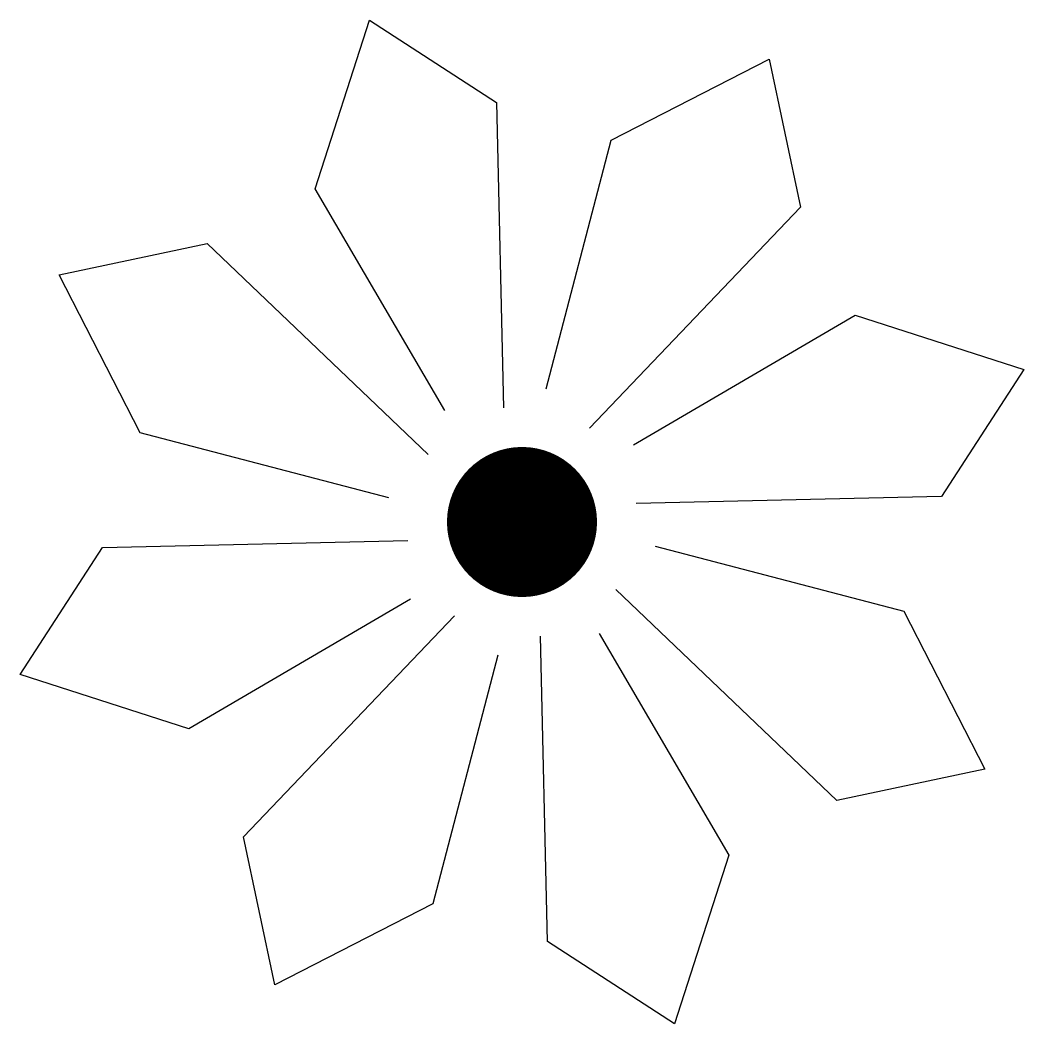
# Model space of a CAD drawing. Extents: x -0.95 to 0.95, y -0.95 to 0.95.
import ezdxf

# ---------------------------------------------------------------- set-up
doc = ezdxf.new("R2010")
doc.units = 0
doc.header["$LTSCALE"] = 0.01
doc.header["$MEASUREMENT"] = 0
doc.layers.get('0').update_dxf_attribs({"lineweight": 20})

msp = doc.modelspace()

# ---------------------------------------------------------------- linework, layer by layer
at = {"color": 0, "linetype": 'ByBlock', "lineweight": -2}
for points in [[(-0.1468, 0.2118), (-0.3937, 0.6338), (-0.2903, 0.9548), (-0.0488, 0.7981), (-0.0354, 0.2171)], [(0.046, 0.2536), (0.1698, 0.7265), (0.4699, 0.8804), (0.5299, 0.5989), (0.1285, 0.1785)], [(-0.2536, 0.046), (-0.7265, 0.1698), (-0.8804, 0.4699), (-0.5989, 0.5299), (-0.1785, 0.1285)], [(0.2118, 0.1468), (0.6338, 0.3937), (0.9548, 0.2903), (0.7981, 0.0488), (0.2171, 0.0354)], [(-0.2118, -0.1468), (-0.6338, -0.3937), (-0.9548, -0.2903), (-0.7981, -0.0488), (-0.2171, -0.0354)], [(0.2536, -0.046), (0.7265, -0.1698), (0.8804, -0.4699), (0.5989, -0.5299), (0.1785, -0.1285)], [(-0.046, -0.2536), (-0.1698, -0.7265), (-0.4699, -0.8804), (-0.5299, -0.5989), (-0.1285, -0.1785)], [(0.1468, -0.2118), (0.3937, -0.6338), (0.2903, -0.9548), (0.0488, -0.7981), (0.0354, -0.2171)]]:
    msp.add_lwpolyline(points, dxfattribs=at)
at = {"color": 0, "linetype": 'ByBlock', "lineweight": -2, "const_width": 0.1427}
msp.add_lwpolyline([(-0.0714, 0, 1), (0.0714, 0, 1)], format="xyb", close=True, dxfattribs=at)

doc.saveas('drawing.dxf')
